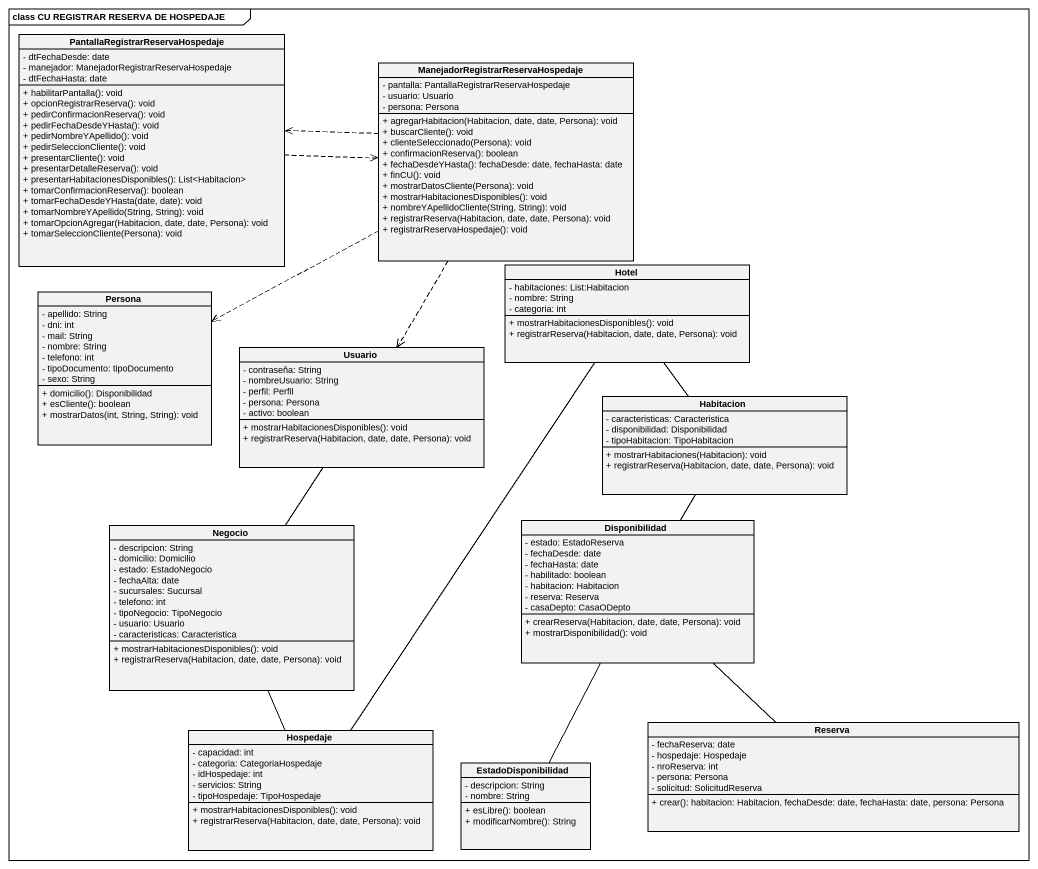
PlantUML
@startuml
mainframe class CU REGISTRAR RESERVA DE HOSPEDAJE
hide circle
hide empty members
skinparam classAttributeIconSize 0
class "PantallaRegistrarReservaHospedaje" as PantallaRegistrarReservaHosp {
  - dtFechaDesde: date
  - manejador: ManejadorRegistrarReservaHospedaje
  - dtFechaHasta: date
  + habilitarPantalla(): void
  + opcionRegistrarReserva(): void
  + pedirConfirmacionReserva(): void
  + pedirFechaDesdeYHasta(): void
  + pedirNombreYApellido(): void
  + pedirSeleccionCliente(): void
  + presentarCliente(): void
  + presentarDetalleReserva(): void
  + presentarHabitacionesDisponibles(): List<Habitacion>
  + tomarConfirmacionReserva(): boolean
  + tomarFechaDesdeYHasta(date, date): void
  + tomarNombreYApellido(String, String): void
  + tomarOpcionAgregar(Habitacion, date, date, Persona): void
  + tomarSeleccionCliente(Persona): void
}
class "ManejadorRegistrarReservaHospedaje" as ManejadorRegistrarReservaHos {
  - pantalla: PantallaRegistrarReservaHospedaje
  - usuario: Usuario
  - persona: Persona
  + agregarHabitacion(Habitacion, date, date, Persona): void
  + buscarCliente(): void
  + clienteSeleccionado(Persona): void
  + confirmacionReserva(): boolean
  + fechaDesdeYHasta(): fechaDesde: date, fechaHasta: date
  + finCU(): void
  + mostrarDatosCliente(Persona): void
  + mostrarHabitacionesDisponibles(): void
  + nombreYApellidoCliente(String, String): void
  + registrarReserva(Habitacion, date, date, Persona): void
  + registrarReservaHospedaje(): void
}
class Hotel {
  - habitaciones: List:Habitacion
  - nombre: String
  - categoria: int
  + mostrarHabitacionesDisponibles(): void
  + registrarReserva(Habitacion, date, date, Persona): void
}
class Persona {
  - apellido: String
  - dni: int
  - mail: String
  - nombre: String
  - telefono: int
  - tipoDocumento: tipoDocumento
  - sexo: String
  + domicilio(): Disponibilidad
  + esCliente(): boolean
  + mostrarDatos(int, String, String): void
}
class Usuario {
  - contraseña: String
  - nombreUsuario: String
  - perfil: Perfil
  - persona: Persona
  - activo: boolean
  + mostrarHabitacionesDisponibles(): void
  + registrarReserva(Habitacion, date, date, Persona): void
}
class Habitacion {
  - caracteristicas: Caracteristica
  - disponibilidad: Disponibilidad
  - tipoHabitacion: TipoHabitacion
  + mostrarHabitaciones(Habitacion): void
  + registrarReserva(Habitacion, date, date, Persona): void
}
class Negocio {
  - descripcion: String
  - domicilio: Domicilio
  - estado: EstadoNegocio
  - fechaAlta: date
  - sucursales: Sucursal
  - telefono: int
  - tipoNegocio: TipoNegocio
  - usuario: Usuario
  - caracteristicas: Caracteristica
  + mostrarHabitacionesDisponibles(): void
  + registrarReserva(Habitacion, date, date, Persona): void
}
class Disponibilidad {
  - estado: EstadoReserva
  - fechaDesde: date
  - fechaHasta: date
  - habilitado: boolean
  - habitacion: Habitacion
  - reserva: Reserva
  - casaDepto: CasaODepto
  + crearReserva(Habitacion, date, date, Persona): void
  + mostrarDisponibilidad(): void
}
class Hospedaje {
  - capacidad: int
  - categoria: CategoriaHospedaje
  - idHospedaje: int
  - servicios: String
  - tipoHospedaje: TipoHospedaje
  + mostrarHabitacionesDisponibles(): void
  + registrarReserva(Habitacion, date, date, Persona): void
}
class Reserva {
  - fechaReserva: date
  - hospedaje: Hospedaje
  - nroReserva: int
  - persona: Persona
  - solicitud: SolicitudReserva
  + crear(): habitacion: Habitacion, fechaDesde: date, fechaHasta: date, persona: Persona
}
class EstadoDisponibilidad {
  - descripcion: String
  - nombre: String
  + esLibre(): boolean
  + modificarNombre(): String
}
PantallaRegistrarReservaHosp .right.> ManejadorRegistrarReservaHos
ManejadorRegistrarReservaHos .left.> PantallaRegistrarReservaHosp
ManejadorRegistrarReservaHos .left.> Persona
ManejadorRegistrarReservaHos ..> Usuario
Hotel -- Habitacion
Usuario -- Negocio
Habitacion -- Disponibilidad
Negocio -- Hospedaje
Disponibilidad -- Reserva
Disponibilidad -- EstadoDisponibilidad
Hospedaje -up- Hotel
@enduml
